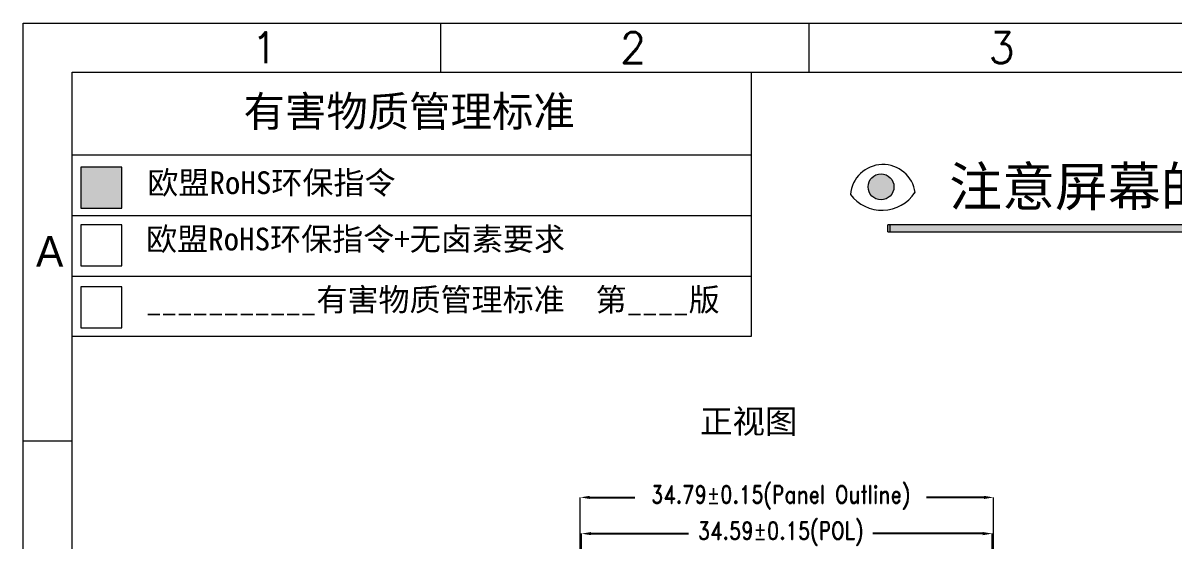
# Model space of a CAD drawing. Header units: millimetres. Extents: x 1134 to 2451, y -9 to 375.
# Drawn here: x 1487 to 1583.9, y 331.8 to 375.4 of the extents above; entities that cross this region are included whole.
import ezdxf

# ---------------------------------------------------------------- set-up
doc = ezdxf.new("R2010")
doc.units = ezdxf.units.MM
doc.layers.get('Defpoints').update_dxf_attribs({"lineweight": 5})
for name, color, linetype, lineweight in [('DIM', 3, 'Continuous', 5), ('TFPC', 50, 'Continuous', 5), ('图框', 7, 'Continuous', 5)]:
    doc.layers.add(name, color=color, linetype=linetype, lineweight=lineweight)
doc.styles.add('RD', font='ROMAND.shx', dxfattribs={"width": 0.8})
doc.styles.get("Standard").update_dxf_attribs({"font": 'txt', "bigfont": 'gbcbig.shx'})
doc.dimstyles.new('DIM', dxfattribs={"dimtxt": 1.5, "dimasz": 0.8, "dimexe": 0, "dimexo": 0.5, "dimgap": 0.11, "dimtad": 0, "dimzin": 1, "dimdsep": 46, "dimtxsty": 'RD', "dimcen": 0, "dimclrd": 256, "dimclre": 256, "dimclrt": 256, "dimadec": 0, "dimazin": 0, "dimtm": 1e-09, "dimtfac": 1, "dimtofl": 0, "dimtmove": 0, "dimatfit": 3, "dimfxl": 0, "dimlwe": -1, "dimarcsym": 0})

# ---------------------------------------------------------------- blocks, each defined once
blk = doc.blocks.new('*D39')
at = {"layer": 'Defpoints', "color": 0, "lineweight": 5, "transparency": 16777216}
for p in [(1567.834, 329.112), (1534.747, 303.149), (1567.834, 303.149)]:
    blk.add_point(p, dxfattribs=at)
at = {"layer": 'DIM', "transparency": 16777216}
for p, q in [((1534.747, 303.649), (1534.747, 329.112)), ((1567.834, 303.649), (1567.834, 329.112))]:
    blk.add_line(p, q, dxfattribs=at)
at = {"layer": 'DIM', "lineweight": -2, "transparency": 16777216}
for p, q in [((1535.547, 329.112), (1540.485, 329.112)), ((1567.034, 329.112), (1561.049, 329.112))]:
    blk.add_line(p, q, dxfattribs=at)
at = {"layer": 'DIM', "lineweight": 5, "transparency": 16777216}
for points in [[(1535.547, 329.246), (1535.547, 328.979), (1534.747, 329.112)], [(1567.034, 329.246), (1567.034, 328.979), (1567.834, 329.112)]]:
    blk.add_solid(points, dxfattribs=at)
at = {"layer": 'DIM', "lineweight": 5, "transparency": 16777216, "insert": (1550.767, 329.112), "char_height": 1.5, "attachment_point": 5, "style": 'RD'}
blk.add_mtext('33.09±0.1(AA . Area）', dxfattribs=at)
blk = doc.blocks.new('*D40')
at = {"layer": 'Defpoints', "color": 0, "lineweight": 5, "transparency": 16777216}
for p in [(1568.584, 332.455), (1533.997, 303.149), (1568.584, 303.149)]:
    blk.add_point(p, dxfattribs=at)
at = {"layer": 'DIM', "transparency": 16777216}
for p, q in [((1533.997, 303.649), (1533.997, 332.455)), ((1568.584, 303.649), (1568.584, 332.455))]:
    blk.add_line(p, q, dxfattribs=at)
at = {"layer": 'DIM', "lineweight": -2, "transparency": 16777216}
for p, q in [((1534.797, 332.455), (1543.003, 332.455)), ((1567.784, 332.455), (1558.537, 332.455))]:
    blk.add_line(p, q, dxfattribs=at)
at = {"layer": 'DIM', "lineweight": 5, "transparency": 16777216}
for points in [[(1534.797, 332.588), (1534.797, 332.322), (1533.997, 332.455)], [(1567.784, 332.588), (1567.784, 332.322), (1568.584, 332.455)]]:
    blk.add_solid(points, dxfattribs=at)
at = {"layer": 'DIM', "lineweight": 5, "transparency": 16777216, "insert": (1550.77, 332.455), "char_height": 1.5, "attachment_point": 5, "style": 'RD'}
blk.add_mtext('34.59±0.15(POL)', dxfattribs=at)
blk = doc.blocks.new('*D41')
at = {"layer": 'Defpoints', "color": 0, "lineweight": 5, "transparency": 16777216}
for p in [(1568.684, 335.502), (1533.897, 303.149), (1568.684, 303.149)]:
    blk.add_point(p, dxfattribs=at)
at = {"layer": 'DIM', "transparency": 16777216}
for p, q in [((1533.897, 303.649), (1533.897, 335.502)), ((1568.684, 303.649), (1568.684, 335.502))]:
    blk.add_line(p, q, dxfattribs=at)
at = {"layer": 'DIM', "lineweight": -2, "transparency": 16777216}
for p, q in [((1534.697, 335.502), (1538.488, 335.502)), ((1567.884, 335.502), (1563.051, 335.502))]:
    blk.add_line(p, q, dxfattribs=at)
at = {"layer": 'DIM', "lineweight": 5, "transparency": 16777216}
for points in [[(1534.697, 335.635), (1534.697, 335.369), (1533.897, 335.502)], [(1567.884, 335.635), (1567.884, 335.369), (1568.684, 335.502)]]:
    blk.add_solid(points, dxfattribs=at)
at = {"layer": 'DIM', "lineweight": 5, "transparency": 16777216, "insert": (1550.77, 335.502), "char_height": 1.5, "attachment_point": 5, "style": 'RD'}
blk.add_mtext('34.79±0.15(Panel Outline)', dxfattribs=at)

msp = doc.modelspace()

# ---------------------------------------------------------------- hatches: boundary and pattern name
at = {"layer": 'DIM', "lineweight": 5}
h = msp.add_hatch(color=2, dxfattribs=at)
h.dxf.hatch_style = 1
h.paths.add_polyline_path([(1611.4448, 357.8451), (1611.4448, 358.4501), (1559.8, 358.4501), (1559.8, 357.8451)])
h = msp.add_hatch(color=2, dxfattribs=at)
h.dxf.hatch_style = 1
h.paths.add_polyline_path([(1611.6356, 357.8451), (1611.6356, 358.4501), (1559.9909, 358.4501), (1559.9909, 357.8451)])
at = {"layer": 'TFPC', "lineweight": 5}
h = msp.add_hatch(color=1, dxfattribs=at)
h.dxf.hatch_style = 1
h.paths.add_polyline_path([(1560.3103, 361.6402, 1), (1558.1306, 361.6402, 1)])
at = {"layer": '图框', "lineweight": 5}
msp.add_hatch(color=3, dxfattribs=at).paths.add_polyline_path([(1491.8352, 363.2923), (1491.8352, 359.8495), (1495.2779, 359.8495), (1495.2779, 363.2923)])

# ---------------------------------------------------------------- linework, layer by layer
at = {"layer": 'DIM', "color": 2, "lineweight": 5}
for p, q in [((1611.4448, 358.4501), (1559.8, 358.4501)), ((1559.8, 357.8451), (1559.8, 358.4501)), ((1559.8, 357.8451), (1611.4448, 357.8451)), ((1611.6356, 358.4501), (1559.9909, 358.4501)), ((1559.9909, 357.8451), (1559.9909, 358.4501)), ((1559.9909, 357.8451), (1611.6356, 357.8451))]:
    msp.add_line(p, q, dxfattribs=at)
at = {"layer": 'TFPC', "color": 2, "lineweight": 5}
msp.add_lwpolyline([(1556.6383, 361.0056, 0.5205671), (1562.0754, 361.1719, 0.5205671), (1562.0754, 361.1719, 0.5205671), (1562.0958, 361.1534, 0.8918642)], format="xyb", close=True, dxfattribs=at)
msp.add_circle((1559.2204, 361.6402), 1.0899, dxfattribs=at)
at = {"layer": '图框', "color": 7, "linetype": 'ByBlock', "lineweight": 5, "ltscale": 0.55}
for p, q in [((1522.138, 371.2891), (1522.138, 375.4275)), ((1553.1716, 371.2891), (1553.1716, 375.4275)), ((1491.1044, 154.0227), (1491.1044, 371.2891)), ((1491.1044, 371.2891), (1801.4404, 371.2891)), ((1486.966, 340.2509), (1491.1044, 340.2509))]:
    msp.add_line(p, q, dxfattribs=at)
msp.add_lwpolyline([(1486.966, 375.4275), (1805.5788, 375.4275), (1805.5788, 149.8842), (1486.966, 149.8842)], close=True, dxfattribs=at)
at = {"layer": '图框', "color": 1, "lineweight": 5}
for points in [[(1491.1044, 371.2891), (1548.2791, 371.2891), (1548.2791, 349.0328), (1491.1044, 349.0328)], [(1491.8352, 359.8495), (1495.2779, 359.8495), (1495.2779, 363.2923), (1491.8352, 363.2923)], [(1491.8352, 354.9894), (1495.2779, 354.9894), (1495.2779, 358.4321), (1491.8352, 358.4321)], [(1491.8352, 349.7694), (1495.2779, 349.7694), (1495.2779, 353.2122), (1491.8352, 353.2122)]]:
    msp.add_lwpolyline(points, close=True, dxfattribs=at)
at = {"layer": '图框', "color": 1, "linetype": 'Continuous', "lineweight": 5}
for points in [[(1491.1044, 364.334), (1548.2791, 364.334)], [(1491.1044, 359.2336), (1548.2791, 359.2336)], [(1491.1044, 354.1332), (1548.2791, 354.1332)]]:
    msp.add_lwpolyline(points, dxfattribs=at)

# ---------------------------------------------------------------- texts
at = {"layer": 'DIM', "color": 2, "lineweight": 5, "insert": (1562.7378, 363.3019), "char_height": 3.26726, "width": 45.994283, "attachment_point": 1}
msp.add_mtext('{\\fSimSun|b0|i0|c134|p2; 注意屏幕的扫描方式}', dxfattribs=at)
at = {"layer": 'DIM', "lineweight": 5, "insert": (1543.9866, 342.9017), "char_height": 2, "width": 17.066172, "attachment_point": 1}
msp.add_mtext('{\\fSimSun|b0|i0|c134|p54;正视图}', dxfattribs=at)
at = {"layer": '图框', "color": 7, "linetype": 'ByBlock', "lineweight": 5, "ltscale": 0.55, "width": 4.402867}
for s, insert, char_height, attachment_point in [('1', (1506.1955, 374.6481), 2.5865, 1), ('2', (1537.229, 374.6481), 2.5865, 1), ('3', (1568.2626, 374.6481), 2.5865, 1), ('{\\f\uffd0ￂﾼﾚￃ\ufff7\ufff3w|b0|i0|c136|p54;A}', (1488.0574, 354.9091), 2.586514, 7)]:
    msp.add_mtext(s, dxfattribs=dict(at, insert=insert, char_height=char_height, attachment_point=attachment_point))
at = {"layer": '图框', "color": 1, "lineweight": 5, "attachment_point": 1}
for s, insert, char_height, width in [('{\\fSimSun|b1|i0|c134|p2;有害物质管理标准}', (1505.5413, 369.269), 2.55552, 30.813144), ('{\\fSimSun|b0|i0|c134|p2;欧盟RoHS环保指令}', (1497.4348, 362.948), 1.91664, 22.009788), ('{\\fSimSun|b0|i0|c134|p2;欧盟RoHS环保指令+无卤素要求}', (1497.328, 358.2051), 1.91664, 37.914827), ('{\\fSimSun|b0|i0|c134|p2;___________有害物质管理标准  第____版}', (1497.328, 353.1047), 1.91664, 50.748411)]:
    msp.add_mtext(s, dxfattribs=dict(at, insert=insert, char_height=char_height, width=width))

# ---------------------------------------------------------------- dimensions: what is measured, and where the dimension line sits
at = {"layer": 'DIM', "lineweight": 5}
for base, p1, p2, text, override, picture, middle in [((1568.6843, 335.5018), (1533.8973, 303.1488), (1568.6843, 303.1488), '<>(Panel Outline)', {"dimtol": 1, "dimtp": 0.15, "dimtm": 0.15}, '*D41', (1550.7698, 335.5018)), ((1568.5843, 332.4551), (1533.9973, 303.1488), (1568.5843, 303.1488), '<>(POL)', {"dimtol": 1, "dimtp": 0.15, "dimtm": 0.15}, '*D40', (1550.7698, 332.4551)), ((1567.8343, 329.1122), (1534.7473, 303.1488), (1567.8343, 303.1488), '<>(AA . Area）', {"dimtol": 1, "dimtp": 0.1, "dimtm": 0.1, "dimfxl": 0.8, "dimarcsym": 1}, '*D39', (1550.7673, 329.1122))]:
    dim = msp.add_linear_dim(base=base, p1=p1, p2=p2, text=text, dimstyle='DIM', override=override, dxfattribs=at)
    dim.commit()
    dim.dimension.update_dxf_attribs({"geometry": picture, "text_midpoint": middle, "dimtype": 160})

doc.saveas('drawing.dxf')
